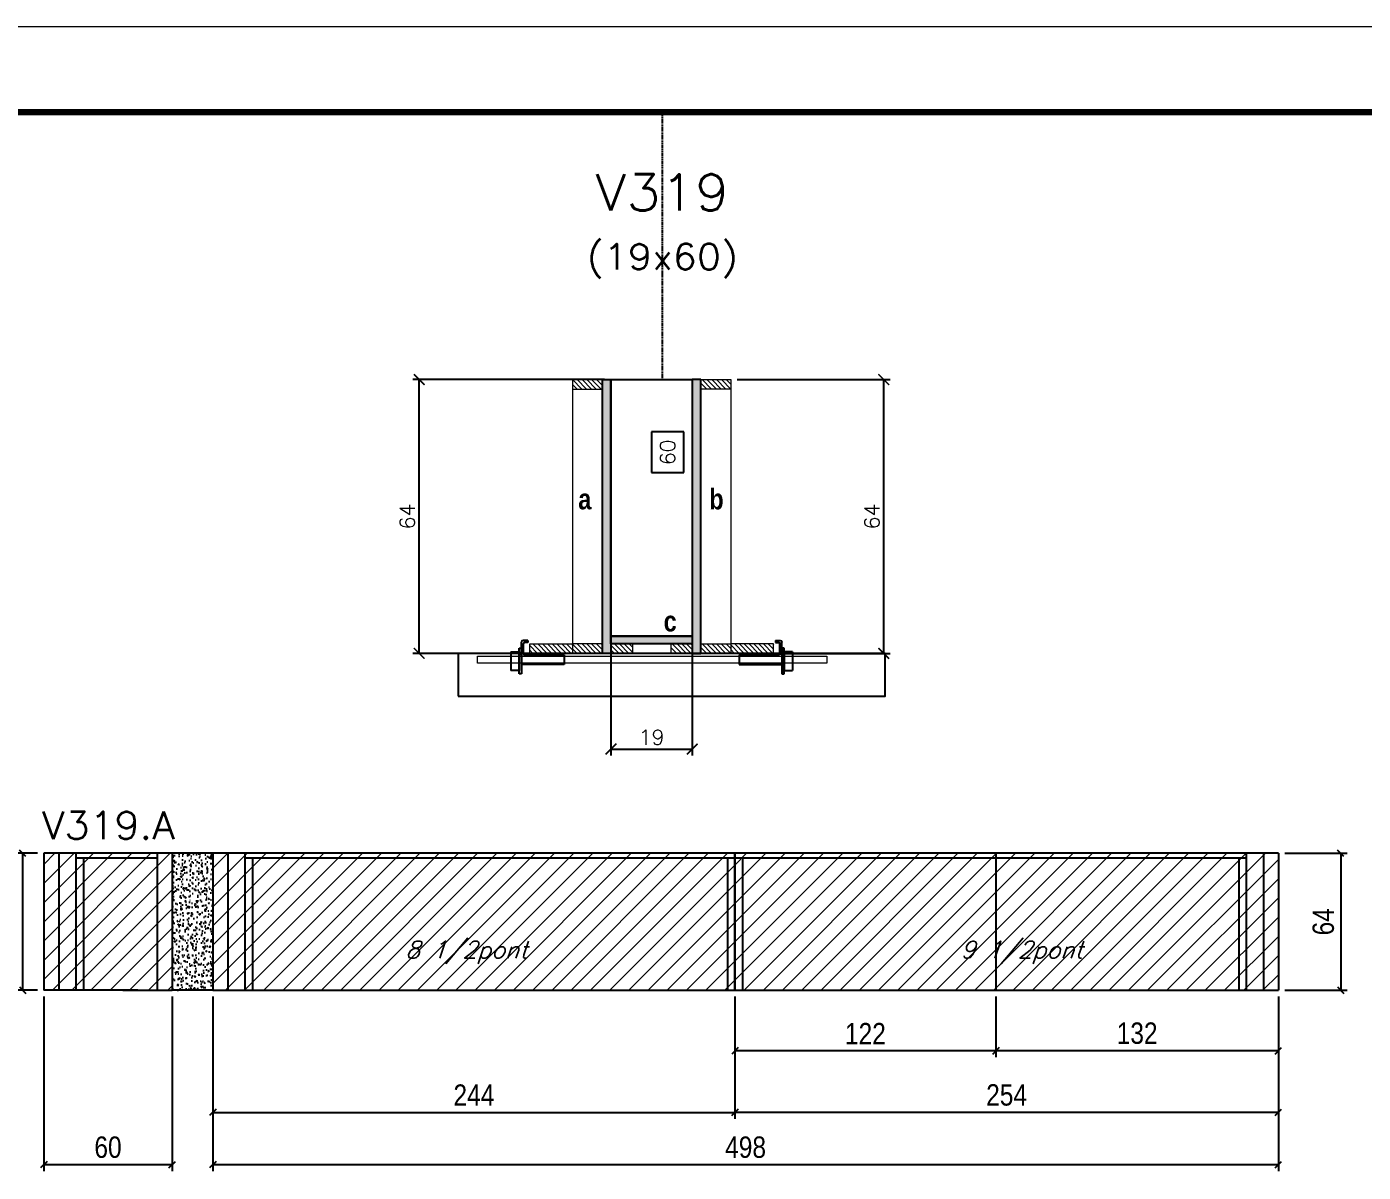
# Model space of a CAD drawing. Extents: x 137137 to 143418, y 10464 to 34486.
# Drawn here: x 142388 to 143013, y 24762 to 25297 of the extents above; entities that cross this region are included whole.
import ezdxf
from ezdxf.enums import TextEntityAlignment as Align

# ---------------------------------------------------------------- set-up
doc = ezdxf.new("R2010")
doc.units = 0
doc.linetypes.add('DASHED', pattern=[0.75, 0.5, -0.25])
doc.linetypes.add('HIDDEN', pattern=[0.375, 0.25, -0.125])
for name, color, linetype in [('barrote', 251, 'Continuous'), ('COTA', 241, 'Continuous'), ('Cota Seção (2x)', 4, 'Continuous'), ('detalhes', 4, 'Continuous'), ('Painéis', 200, 'Continuous'), ('presilha', 1, 'Continuous'), ('SARR_2.2x7', 40, 'Continuous'), ('SARR_3.5x7', 81, 'Continuous'), ('texto', 7, 'Continuous'), ('Texto de Titulo', 7, 'Continuous'), ('Texto Qtd Sarr', 242, 'Continuous')]:
    doc.layers.add(name, color=color, linetype=linetype)
for name, color, linetype, lineweight in [('CONCRETO', 251, 'Continuous', 25), ('Folhas', 255, 'Continuous', 9), ('Hachura', 251, 'Continuous', 9), ('Madeira', 126, 'Continuous', 18), ('SARRAFO DE PRESSAO', 251, 'DASHED', 9), ('SCO-___-LAJ', 2, 'Continuous', 0), ('Texto Seção', 7, 'Continuous', 15)]:
    doc.layers.add(name, color=color, linetype=linetype, lineweight=lineweight)
doc.styles.add('COTA TECNICA', font='techl___.ttf', dxfattribs={"height": 10})
doc.styles.add('REGUA-120', font='ROMANS.shx', dxfattribs={"height": 15})
doc.styles.add('Romans', font='romans.shx')
doc.styles.add('TECNICA', font='techb___.ttf', dxfattribs={"height": 10})
doc.dimstyles.new('Cota Seção (2x)', dxfattribs={"dimtxt": 7, "dimasz": 5, "dimexe": 3, "dimexo": 3, "dimgap": 2, "dimtad": 3, "dimdec": 1, "dimlfac": 0.5, "dimzin": 12, "dimdsep": 46, "dimtxsty": 'Romans', "dimblk": 'ARCHTICK', "dimcen": 0, "dimclrd": 4, "dimclre": 4, "dimclrt": 1, "dimadec": 1, "dimazin": 3, "dimtfac": 1, "dimtdec": 1, "dimtmove": 0, "dimatfit": 3, "dimldrblk": 'OBLIQUE', "dimfxl": 1, "dimtolj": 1, "dimtzin": 12, "dimarcsym": 0})
doc.dimstyles.new('Cota Seção interna', dxfattribs={"dimtxt": 7, "dimasz": 6, "dimexe": 0.18, "dimexo": 2, "dimgap": -4, "dimtad": 3, "dimdec": 1, "dimlfac": 0.5, "dimzin": 12, "dimdsep": 46, "dimtxsty": 'Romans', "dimblk": 'ARCHTICK', "dimcen": 0.09, "dimse1": 1, "dimse2": 1, "dimsd1": 1, "dimsd2": 1, "dimclrd": 180, "dimclre": 5, "dimclrt": 1, "dimadec": 0, "dimazin": 3, "dimtfac": 1, "dimtdec": 1, "dimtofl": 0, "dimtmove": 0, "dimatfit": 3, "dimldrblk": 'ARCHTICK', "dimfxl": 1, "dimtolj": 1, "dimtzin": 0, "dimarcsym": 0})
doc.dimstyles.new('PAINEL', dxfattribs={"dimtxt": 10, "dimasz": 3, "dimexe": 3, "dimexo": 3, "dimgap": 3, "dimtad": 1, "dimdec": 1, "dimzin": 12, "dimdsep": 46, "dimtxsty": 'COTA TECNICA', "dimblk1": 'OBLIQUE', "dimblk2": 'OBLIQUE', "dimsah": 1, "dimcen": 0.9, "dimclrd": 4, "dimclre": 4, "dimclrt": 240, "dimadec": 1, "dimazin": 3, "dimtfac": 1, "dimtdec": 1, "dimtmove": 0, "dimatfit": 3, "dimfxl": 1, "dimtolj": 1, "dimtzin": 12, "dimarcsym": 0})
pattern_1 = [(315, (165618.1515, 16774.5315), (1.12253202, 1.12253202), [])]
pattern_2 = [(315, (165618.1515, 16700.9315), (1.12253202, 1.12253202), [])]
pattern_3 = [(45, (4461.8464, -6891.4506), (-4.49012806, 4.49012806), [])]

# ---------------------------------------------------------------- blocks, each defined once
blk = doc.blocks.new('9999999999')
at = {"layer": 'Folhas'}
blk.add_lwpolyline([(98138.98, 34190.21), (99623.98, 34190.21), (99623.98, 35240.21), (98138.98, 35240.21)], close=True, dxfattribs=at)
at = {"layer": 'Folhas', "color": 30, "const_width": 3}
blk.add_lwpolyline([(98213.98, 34230.21), (99583.98, 34230.21), (99583.98, 35200.21), (98213.98, 35200.21)], close=True, dxfattribs=at)
blk = doc.blocks.new('_Oblique')
at = {"color": 0, "linetype": 'ByBlock', "lineweight": -2}
blk.add_line((-0.5, -0.5), (0.5, 0.5), dxfattribs=at)
blk = doc.blocks.new('*D1923')
at = {"layer": 'COTA', "color": 4, "linetype": 'ByBlock', "lineweight": -2, "transparency": 16777216}
for p, q in [((142976.44, 24910.68), (143005.59, 24910.68)), ((143002.59, 24910.68), (143002.59, 24846.68)), ((142976.44, 24846.68), (143005.59, 24846.68))]:
    blk.add_line(p, q, dxfattribs=at)
at = {"layer": 'Defpoints', "color": 0, "linetype": 'ByBlock', "transparency": 16777216}
for p in [(142973.44, 24910.68), (142973.44, 24846.68), (143002.59, 24846.68)]:
    blk.add_point(p, dxfattribs=at)
at = {"layer": 'COTA', "color": 4, "linetype": 'ByBlock', "lineweight": -2, "transparency": 16777216, "xscale": 3, "yscale": 3, "zscale": 3}
for p, rotation in [((143002.59, 24910.68), 90), ((143002.59, 24846.68), 270)]:
    blk.add_blockref('_Oblique', p, dxfattribs=dict(at, rotation=rotation))
at = {"layer": 'COTA', "color": 240, "linetype": 'ByBlock', "transparency": 16777216, "insert": (142994.49, 24878.68), "char_height": 10, "attachment_point": 5, "rotation": 90, "style": 'COTA TECNICA'}
blk.add_mtext('\\A1;64', dxfattribs=at)
blk = doc.blocks.new('*D1924')
at = {"layer": 'COTA', "color": 4, "linetype": 'ByBlock', "lineweight": -2, "transparency": 16777216}
for p, q in [((142393.44, 24910.68), (142383.51, 24910.68)), ((142386.51, 24910.68), (142386.51, 24846.68)), ((142393.44, 24846.68), (142383.51, 24846.68))]:
    blk.add_line(p, q, dxfattribs=at)
at = {"layer": 'Defpoints', "color": 0, "linetype": 'ByBlock', "transparency": 16777216}
for p in [(142396.44, 24910.68), (142386.51, 24846.68), (142396.44, 24846.68)]:
    blk.add_point(p, dxfattribs=at)
at = {"layer": 'COTA', "color": 4, "linetype": 'ByBlock', "lineweight": -2, "transparency": 16777216, "xscale": 3, "yscale": 3, "zscale": 3}
for p, rotation in [((142386.51, 24910.68), 90), ((142386.51, 24846.68), 270)]:
    blk.add_blockref('_Oblique', p, dxfattribs=dict(at, rotation=rotation))
at = {"layer": 'COTA', "color": 240, "linetype": 'ByBlock', "transparency": 16777216, "insert": (142378.4, 24878.68), "char_height": 10, "attachment_point": 5, "rotation": 90, "style": 'COTA TECNICA'}
blk.add_mtext('\\A1;64', dxfattribs=at)
blk = doc.blocks.new('*D1925')
at = {"layer": 'COTA', "color": 4, "linetype": 'ByBlock', "lineweight": -2, "transparency": 16777216}
for p, q in [((142396.44, 24843.68), (142396.44, 24762.11)), ((142456.44, 24843.68), (142456.44, 24762.11)), ((142396.44, 24765.11), (142456.44, 24765.11))]:
    blk.add_line(p, q, dxfattribs=at)
at = {"layer": 'Defpoints', "color": 0, "linetype": 'ByBlock', "transparency": 16777216}
for p in [(142396.44, 24846.68), (142456.44, 24846.68), (142456.44, 24765.11)]:
    blk.add_point(p, dxfattribs=at)
at = {"layer": 'COTA', "color": 4, "linetype": 'ByBlock', "lineweight": -2, "transparency": 16777216, "xscale": 3, "yscale": 3, "zscale": 3, "rotation": 180}
blk.add_blockref('_Oblique', (142396.44, 24765.11), dxfattribs=at)
at = {"layer": 'COTA', "color": 4, "linetype": 'ByBlock', "lineweight": -2, "transparency": 16777216, "xscale": 3, "yscale": 3, "zscale": 3}
blk.add_blockref('_Oblique', (142456.44, 24765.11), dxfattribs=at)
at = {"layer": 'COTA', "color": 240, "linetype": 'ByBlock', "transparency": 16777216, "insert": (142426.44, 24773.22), "char_height": 10, "attachment_point": 5, "style": 'COTA TECNICA'}
blk.add_mtext('\\A1;60', dxfattribs=at)
blk = doc.blocks.new('*D1926')
at = {"layer": 'COTA', "color": 4, "linetype": 'ByBlock', "lineweight": -2, "transparency": 16777216}
for p, q in [((142475.44, 24843.68), (142475.44, 24786.55)), ((142719.44, 24843.68), (142719.44, 24786.55)), ((142475.44, 24789.55), (142719.44, 24789.55))]:
    blk.add_line(p, q, dxfattribs=at)
at = {"layer": 'Defpoints', "color": 0, "linetype": 'ByBlock', "transparency": 16777216}
for p in [(142475.44, 24846.68), (142719.44, 24846.68), (142719.44, 24789.55)]:
    blk.add_point(p, dxfattribs=at)
at = {"layer": 'COTA', "color": 4, "linetype": 'ByBlock', "lineweight": -2, "transparency": 16777216, "xscale": 3, "yscale": 3, "zscale": 3, "rotation": 180}
blk.add_blockref('_Oblique', (142475.44, 24789.55), dxfattribs=at)
at = {"layer": 'COTA', "color": 4, "linetype": 'ByBlock', "lineweight": -2, "transparency": 16777216, "xscale": 3, "yscale": 3, "zscale": 3}
blk.add_blockref('_Oblique', (142719.44, 24789.55), dxfattribs=at)
at = {"layer": 'COTA', "color": 240, "linetype": 'ByBlock', "transparency": 16777216, "insert": (142597.44, 24797.62), "char_height": 10, "attachment_point": 5, "style": 'COTA TECNICA'}
blk.add_mtext('\\A1;244', dxfattribs=at)
blk = doc.blocks.new('*D1927')
at = {"layer": 'COTA', "color": 4, "linetype": 'ByBlock', "lineweight": -2, "transparency": 16777216}
for p, q in [((142719.44, 24843.68), (142719.44, 24786.55)), ((142973.44, 24843.68), (142973.44, 24786.55)), ((142973.44, 24789.55), (142719.44, 24789.55))]:
    blk.add_line(p, q, dxfattribs=at)
at = {"layer": 'Defpoints', "color": 0, "linetype": 'ByBlock', "transparency": 16777216}
for p in [(142719.44, 24846.68), (142973.44, 24846.68), (142719.44, 24789.55)]:
    blk.add_point(p, dxfattribs=at)
at = {"layer": 'COTA', "color": 4, "linetype": 'ByBlock', "lineweight": -2, "transparency": 16777216, "xscale": 3, "yscale": 3, "zscale": 3, "rotation": 180}
blk.add_blockref('_Oblique', (142719.44, 24789.55), dxfattribs=at)
at = {"layer": 'COTA', "color": 4, "linetype": 'ByBlock', "lineweight": -2, "transparency": 16777216, "xscale": 3, "yscale": 3, "zscale": 3}
blk.add_blockref('_Oblique', (142973.44, 24789.55), dxfattribs=at)
at = {"layer": 'COTA', "color": 240, "linetype": 'ByBlock', "transparency": 16777216, "insert": (142846.44, 24797.66), "char_height": 10, "attachment_point": 5, "style": 'COTA TECNICA'}
blk.add_mtext('\\A1;254', dxfattribs=at)
blk = doc.blocks.new('*D1928')
at = {"layer": 'COTA', "color": 4, "linetype": 'ByBlock', "lineweight": -2, "transparency": 16777216}
for p, q in [((142841.44, 24843.68), (142841.44, 24815.32)), ((142973.44, 24843.68), (142973.44, 24815.32)), ((142973.44, 24818.32), (142841.44, 24818.32))]:
    blk.add_line(p, q, dxfattribs=at)
at = {"layer": 'Defpoints', "color": 0, "linetype": 'ByBlock', "transparency": 16777216}
for p in [(142841.44, 24846.68), (142973.44, 24846.68), (142841.44, 24818.32)]:
    blk.add_point(p, dxfattribs=at)
at = {"layer": 'COTA', "color": 4, "linetype": 'ByBlock', "lineweight": -2, "transparency": 16777216, "xscale": 3, "yscale": 3, "zscale": 3, "rotation": 180}
blk.add_blockref('_Oblique', (142841.44, 24818.32), dxfattribs=at)
at = {"layer": 'COTA', "color": 4, "linetype": 'ByBlock', "lineweight": -2, "transparency": 16777216, "xscale": 3, "yscale": 3, "zscale": 3}
blk.add_blockref('_Oblique', (142973.44, 24818.32), dxfattribs=at)
at = {"layer": 'COTA', "color": 240, "linetype": 'ByBlock', "transparency": 16777216, "insert": (142907.44, 24826.53), "char_height": 10, "attachment_point": 5, "style": 'COTA TECNICA'}
blk.add_mtext('\\A1;132', dxfattribs=at)
blk = doc.blocks.new('*D1929')
at = {"layer": 'COTA', "color": 4, "linetype": 'ByBlock', "lineweight": -2, "transparency": 16777216}
for p, q in [((142719.44, 24843.68), (142719.44, 24815.32)), ((142841.44, 24843.68), (142841.44, 24815.32)), ((142841.44, 24818.32), (142719.44, 24818.32))]:
    blk.add_line(p, q, dxfattribs=at)
at = {"layer": 'Defpoints', "color": 0, "linetype": 'ByBlock', "transparency": 16777216}
for p in [(142719.44, 24846.68), (142841.44, 24846.68), (142719.44, 24818.32)]:
    blk.add_point(p, dxfattribs=at)
at = {"layer": 'COTA', "color": 4, "linetype": 'ByBlock', "lineweight": -2, "transparency": 16777216, "xscale": 3, "yscale": 3, "zscale": 3, "rotation": 180}
blk.add_blockref('_Oblique', (142719.44, 24818.32), dxfattribs=at)
at = {"layer": 'COTA', "color": 4, "linetype": 'ByBlock', "lineweight": -2, "transparency": 16777216, "xscale": 3, "yscale": 3, "zscale": 3}
blk.add_blockref('_Oblique', (142841.44, 24818.32), dxfattribs=at)
at = {"layer": 'COTA', "color": 240, "linetype": 'ByBlock', "transparency": 16777216, "insert": (142780.44, 24826.37), "char_height": 10, "attachment_point": 5, "style": 'COTA TECNICA'}
blk.add_mtext('\\A1;122', dxfattribs=at)
blk = doc.blocks.new('_ArchTick')
at = {"color": 0, "linetype": 'ByBlock', "const_width": 0.15}
blk.add_lwpolyline([(-0.5, -0.5), (0.5, 0.5)], dxfattribs=at)
blk = doc.blocks.new('*D1930')
at = {"layer": 'COTA', "color": 4, "lineweight": -2, "transparency": 16777216}
for p, q in [((142658.53, 25132.18), (142568.88, 25132.18)), ((142571.88, 25004.18), (142571.88, 25132.18)), ((142620.53, 25004.18), (142568.88, 25004.18))]:
    blk.add_line(p, q, dxfattribs=at)
at = {"layer": 'Defpoints', "color": 0, "transparency": 16777216}
for p in [(142571.88, 25132.18), (142661.53, 25132.18), (142623.53, 25004.18)]:
    blk.add_point(p, dxfattribs=at)
at = {"layer": 'COTA', "color": 4, "lineweight": -2, "transparency": 16777216, "xscale": 5, "yscale": 5, "zscale": 5}
for p, rotation in [((142571.88, 25132.18), 90), ((142571.88, 25004.18), 270)]:
    blk.add_blockref('_ArchTick', p, dxfattribs=dict(at, rotation=rotation))
at = {"layer": 'COTA', "color": 1, "transparency": 16777216, "insert": (142566.38, 25068.18), "char_height": 7, "attachment_point": 5, "rotation": 90, "style": 'Romans'}
blk.add_mtext('\\A1;64', dxfattribs=at)
blk = doc.blocks.new('*D1931')
at = {"layer": 'COTA', "color": 4, "lineweight": -2, "transparency": 16777216}
for p, q in [((142720.52, 25132.18), (142792.01, 25132.18)), ((142789.01, 25004.18), (142789.01, 25132.18)), ((142740.53, 25004.18), (142792.01, 25004.18))]:
    blk.add_line(p, q, dxfattribs=at)
at = {"layer": 'Defpoints', "color": 0, "transparency": 16777216}
for p in [(142717.52, 25132.18), (142789.01, 25132.18), (142737.53, 25004.18)]:
    blk.add_point(p, dxfattribs=at)
at = {"layer": 'COTA', "color": 4, "lineweight": -2, "transparency": 16777216, "xscale": 5, "yscale": 5, "zscale": 5}
for p, rotation in [((142789.01, 25132.18), 90), ((142789.01, 25004.18), 270)]:
    blk.add_blockref('_ArchTick', p, dxfattribs=dict(at, rotation=rotation))
at = {"layer": 'COTA', "color": 1, "transparency": 16777216, "insert": (142783.51, 25068.18), "char_height": 7, "attachment_point": 5, "rotation": 90, "style": 'Romans'}
blk.add_mtext('\\A1;64', dxfattribs=at)
blk = doc.blocks.new('*D1932')
at = {"layer": 'Cota Seção (2x)', "color": 180, "lineweight": -2, "transparency": 16777216}
for p, q in [((142695.53, 25107.68), (142680.53, 25107.68)), ((142680.53, 25107.68), (142680.53, 25088.68)), ((142695.53, 25088.68), (142695.53, 25107.68)), ((142680.53, 25088.68), (142695.53, 25088.68))]:
    blk.add_line(p, q, dxfattribs=at)
at = {"layer": 'Defpoints', "color": 0, "transparency": 16777216}
for p in [(142699.52, 25132.18), (142699.53, 25132.18), (142699.53, 25012.18)]:
    blk.add_point(p, dxfattribs=at)
at = {"layer": 'Cota Seção (2x)', "color": 1, "transparency": 16777216, "insert": (142688.03, 25098.18), "char_height": 7, "attachment_point": 5, "rotation": 90, "style": 'Romans'}
blk.add_mtext('\\A1;60', dxfattribs=at)
blk = doc.blocks.new('titulo1')
at = {"layer": 'Defpoints', "color": 252, "linetype": 'HIDDEN', "ltscale": 2}
blk.add_line((0, 0), (0, 125), dxfattribs=at)
at = {"layer": 'Defpoints', "style": 'Romans', "oblique": 15}
blk.add_attdef('FOLHA', text='', height=10, dxfattribs=at).set_placement((0, 15.58), align=Align.MIDDLE_CENTER)
at = {"layer": 'Texto Qtd Sarr', "color": 3, "style": 'Romans', "oblique": 15}
for tag, height, p in [('TITULO', 17, (0, 71.45)), ('SEÇÃO', 12, (0, 41.55))]:
    blk.add_attdef(tag, text='', height=height, dxfattribs=at).set_placement(p, align=Align.MIDDLE_CENTER)
blk = doc.blocks.new('PRESILHA METÁLICA 1')
at = {"layer": 'presilha'}
for p, q in [((7.5, 10.64), (7.5, 19.86)), ((12, 21), (8.64, 21)), ((9, 11.57), (9, 18.93)), ((12, 19.5), (9.57, 19.5)), ((12, 21), (12, 19.5)), ((0, 13), (6, 13)), ((0, 13), (0, 0)), ((6, 15.5), (7.5, 15.5)), ((6, -2.5), (6, 15.5)), ((6, 13), (6, 0)), ((7.5, 15.5), (7.5, -2.5)), ((37.5, 11), (9.57, 11)), ((37.5, 11), (37.5, 4.1)), ((6, 0), (0, 0)), ((37.5, 4.1), (7.5, 4.1)), ((7.5, -2.5), (6, -2.5))]:
    blk.add_line(p, q, dxfattribs=at)
for centre, radius, start, end in [((8.64, 19.86), 1.14, 90, 180), ((9.57, 18.93), 0.57, 90, 180), ((9.57, 11.57), 0.57, 180, 270)]:
    blk.add_arc(centre, radius, start, end, dxfattribs=at)
blk = doc.blocks.new('*D1933')
at = {"layer": 'COTA', "color": 4, "lineweight": -2, "transparency": 16777216}
for p, q in [((142661.53, 25005.58), (142661.53, 24956.45)), ((142699.53, 25005.58), (142699.53, 24956.45)), ((142661.53, 24959.45), (142699.53, 24959.45))]:
    blk.add_line(p, q, dxfattribs=at)
at = {"layer": 'Defpoints', "color": 0, "transparency": 16777216}
for p in [(142661.53, 25008.58), (142699.53, 25008.58), (142699.53, 24959.45)]:
    blk.add_point(p, dxfattribs=at)
at = {"layer": 'COTA', "color": 4, "lineweight": -2, "transparency": 16777216, "xscale": 5, "yscale": 5, "zscale": 5, "rotation": 180}
blk.add_blockref('_ArchTick', (142661.53, 24959.45), dxfattribs=at)
at = {"layer": 'COTA', "color": 4, "lineweight": -2, "transparency": 16777216, "xscale": 5, "yscale": 5, "zscale": 5}
blk.add_blockref('_ArchTick', (142699.53, 24959.45), dxfattribs=at)
at = {"layer": 'COTA', "color": 1, "transparency": 16777216, "insert": (142680.53, 24964.95), "char_height": 7, "attachment_point": 5, "style": 'Romans'}
blk.add_mtext('\\A1;19', dxfattribs=at)
blk = doc.blocks.new('*D1936')
at = {"layer": 'COTA', "color": 4, "lineweight": -2, "ltscale": 25, "transparency": 16777216}
for p, q in [((142475.44, 24843.68), (142475.44, 24762.11)), ((142973.44, 24843.68), (142973.44, 24762.11)), ((142475.44, 24765.11), (142973.44, 24765.11))]:
    blk.add_line(p, q, dxfattribs=at)
at = {"layer": 'Defpoints', "color": 0, "ltscale": 25, "transparency": 16777216}
for p in [(142475.44, 24846.68), (142973.44, 24846.68), (142973.44, 24765.11)]:
    blk.add_point(p, dxfattribs=at)
at = {"layer": 'COTA', "color": 4, "lineweight": -2, "ltscale": 25, "transparency": 16777216, "xscale": 3, "yscale": 3, "zscale": 3, "rotation": 180}
blk.add_blockref('_Oblique', (142475.44, 24765.11), dxfattribs=at)
at = {"layer": 'COTA', "color": 4, "lineweight": -2, "ltscale": 25, "transparency": 16777216, "xscale": 3, "yscale": 3, "zscale": 3}
blk.add_blockref('_Oblique', (142973.44, 24765.11), dxfattribs=at)
at = {"layer": 'COTA', "color": 240, "ltscale": 25, "transparency": 16777216, "insert": (142724.44, 24773.22), "char_height": 10, "attachment_point": 5, "style": 'COTA TECNICA'}
blk.add_mtext('\\A1;498', dxfattribs=at)

msp = doc.modelspace()

# ---------------------------------------------------------------- hatches: boundary and pattern name
at = {"layer": 'COTA', "linetype": 'ByBlock'}
h = msp.add_hatch(dxfattribs=at)
h.set_pattern_fill('AR-CONC', color=256, scale=0.03)
h.set_pattern_definition([(50, (8834.5903, -6442.2922), (5.46554007, -0.47817257), [0.5715, -6.2865]), (355, (8834.59, -6442.292), (-1.05730264, 5.73170536), [0.4572, -5.02921753]), (100.4514447, (8835.046, -6442.332), (4.40823741, 5.25353256), [0.48570026, -5.34270734]), (46.1842, (8834.59, -6440.768), (8.13237123, -1.26126984), [0.85725, -9.42975]), (96.6355576, (8835.268, -6440.873), (7.122124, 7.42278374), [0.7285507, -8.01406824]), (351.184151, (8834.59, -6440.768), (7.122124, 7.42278374), [0.685799, -7.54379196]), (21, (8835.3523, -6441.1492), (4.54843174, -3.06795595), [0.5715, -6.2865]), (326, (8835.352, -6441.149), (1.85406085, 5.52563898), [0.4572, -5.0292]), (71.451445, (8835.7313, -6441.405), (6.40249258, 2.45768307), [0.48570026, -5.34269813]), (37.5, (8834.5903, -6442.2922), (0.092658098, 2.536651166), [0, -4.96824, 0, -5.1054, 0, -5.04825]), (7.5, (8834.5903, -6442.2922), (2.004589875, 3.005417245), [0, -2.91084, 0, -4.85394, 0, -1.92405]), (327.5, (8832.891, -6442.2922), (4.067717855, -0.17186232), [0, -1.905, 0, -5.9436, 0, -7.8867]), (317.5, (8832.129, -6442.2922), (4.44387544, 0.76279473), [0, -2.4765, 0, -3.94716, 0, -5.6007])])
h.paths.add_polyline_path([(142475.44, 24910.68), (142456.44, 24910.68), (142456.44, 24846.68), (142475.44, 24846.68)])
at = {"layer": 'Hachura'}
h = msp.add_hatch(dxfattribs=at)
h.set_pattern_fill('ANSI31', color=256, scale=0.5, angle=270, style=0)
h.set_pattern_definition([(315, (165618.1515, 16824.5315), (1.12253202, 1.12253202), [])])
h.paths.add_polyline_path([(142657.53, 25127.78), (142657.53, 25132.18), (142643.53, 25132.18), (142643.53, 25127.78)])
h = msp.add_hatch(color=256, dxfattribs=at)
h.dxf.hatch_style = 1
h.paths.add_polyline_path([(142657.53, 25132.18), (142661.53, 25132.18), (142661.53, 25004.18), (142657.53, 25004.18)])
h = msp.add_hatch(color=256, dxfattribs=at)
h.dxf.hatch_style = 1
h.paths.add_polyline_path([(142703.52, 25132.18), (142699.52, 25132.18), (142699.53, 25004.18), (142703.53, 25004.18)])
h = msp.add_hatch(dxfattribs=at)
h.set_pattern_fill('ANSI31', color=256, scale=0.5, angle=270, style=0)
h.set_pattern_definition([(315, (165618.1611, 16824.5315), (1.12253202, 1.12253202), [])])
h.paths.add_polyline_path([(142703.52, 25127.78), (142703.52, 25132.18), (142717.52, 25132.18), (142717.52, 25127.78)])
h = msp.add_hatch(dxfattribs=at)
h.set_pattern_fill('ANSI31', color=256, scale=0.5, angle=270, style=0)
h.set_pattern_definition(pattern_1)
h.paths.add_polyline_path([(142623.53, 25004.18), (142623.53, 25008.58), (142643.53, 25008.58), (142643.53, 25004.18)])
h = msp.add_hatch(dxfattribs=at)
h.set_pattern_fill('ANSI31', color=256, scale=0.5, angle=270, style=0)
h.set_pattern_definition(pattern_2)
h.paths.add_polyline_path([(142657.53, 25004.18), (142657.53, 25008.58), (142643.53, 25008.58), (142643.53, 25004.18)])
h = msp.add_hatch(color=256, dxfattribs=at)
h.dxf.hatch_style = 1
h.paths.add_polyline_path([(142661.53, 25008.58), (142661.53, 25012.18), (142699.53, 25012.18), (142699.53, 25008.58)])
h = msp.add_hatch(dxfattribs=at)
h.set_pattern_fill('ANSI31', color=256, scale=0.5, angle=270, style=0)
h.set_pattern_definition(pattern_1)
h.paths.add_polyline_path([(142661.53, 25004.18), (142661.53, 25008.58), (142671.53, 25008.58), (142671.53, 25004.18)])
h = msp.add_hatch(dxfattribs=at)
h.set_pattern_fill('ANSI31', color=256, scale=0.5, angle=270, style=0)
h.set_pattern_definition(pattern_1)
h.paths.add_polyline_path([(142699.53, 25004.18), (142699.53, 25008.58), (142689.53, 25008.58), (142689.53, 25004.18)])
h = msp.add_hatch(dxfattribs=at)
h.set_pattern_fill('ANSI31', color=256, scale=0.5, angle=270, style=0)
h.set_pattern_definition(pattern_2)
h.paths.add_polyline_path([(142703.53, 25004.18), (142703.53, 25008.58), (142717.53, 25008.58), (142717.53, 25004.18)])
h = msp.add_hatch(dxfattribs=at)
h.set_pattern_fill('ANSI31', color=256, scale=0.5, angle=270, style=0)
h.set_pattern_definition(pattern_1)
h.paths.add_polyline_path([(142737.53, 25004.18), (142737.53, 25008.58), (142717.53, 25008.58), (142717.53, 25004.18)])
at = {"layer": 'Hachura', "linetype": 'ByBlock'}
h = msp.add_hatch(dxfattribs=at)
h.set_pattern_fill('ANSI31', color=256, scale=2)
h.set_pattern_definition(pattern_3)
h.paths.add_polyline_path([(142396.44, 24910.68), (142396.44, 24846.68), (142440.44, 24846.68), (142456.44, 24846.68), (142456.44, 24910.68)])
h = msp.add_hatch(dxfattribs=at)
h.set_pattern_fill('ANSI31', color=256, scale=2)
h.set_pattern_definition(pattern_3)
h.paths.add_polyline_path([(142719.44, 24910.68), (142475.44, 24910.68), (142475.44, 24846.68), (142620.44, 24846.68), (142719.44, 24846.68)])
h.paths.add_polyline_path([(142557.6, 24856.35), (142625.22, 24856.35), (142630.72, 24872.32), (142563.1, 24872.32)], flags=24)
h = msp.add_hatch(dxfattribs=at)
h.set_pattern_fill('ANSI31', color=256, scale=2)
h.set_pattern_definition(pattern_3)
h.paths.add_polyline_path([(142841.44, 24910.68), (142719.44, 24910.68), (142719.44, 24846.68), (142841.44, 24846.68)])
h = msp.add_hatch(dxfattribs=at)
h.set_pattern_fill('ANSI31', color=256, scale=2)
h.set_pattern_definition(pattern_3)
h.paths.add_polyline_path([(142973.44, 24910.68), (142841.44, 24910.68), (142841.44, 24846.68), (142973.44, 24846.68)])

# ---------------------------------------------------------------- linework, layer by layer
at = {"layer": 'barrote'}
msp.add_lwpolyline([(142590.08, 24984.18), (142789.66, 24984.18), (142789.66, 25004.18), (142590.08, 25004.18)], close=True, dxfattribs=at)
at = {"layer": 'CONCRETO'}
msp.add_lwpolyline([(142661.53, 25132.18), (142661.53, 25132.18), (142661.53, 25132.18), (142661.53, 25132.18), (142699.53, 25132.18), (142699.53, 25132.18), (142699.53, 25132.18), (142699.53, 25012.18), (142661.53, 25012.18), (142661.53, 25132.18)], close=True, dxfattribs=at)
at = {"layer": 'COTA', "linetype": 'ByBlock'}
for p, q in [((142475.44, 24910.68), (142456.44, 24910.68)), ((142475.44, 24846.68), (142456.44, 24846.68))]:
    msp.add_line(p, q, dxfattribs=at)
at = {"layer": 'Madeira'}
for points in [[(142657.53, 25127.78), (142657.53, 25132.18), (142643.53, 25132.18), (142643.53, 25127.78)], [(142657.53, 25132.18), (142643.53, 25132.18), (142643.53, 25004.18), (142657.53, 25004.18)], [(142703.52, 25127.78), (142703.52, 25132.18), (142717.52, 25132.18), (142717.52, 25127.78)], [(142703.52, 25132.18), (142717.52, 25132.18), (142717.53, 25004.18), (142703.53, 25004.18)], [(142623.53, 25004.18), (142623.53, 25008.58), (142643.53, 25008.58), (142643.53, 25004.18)], [(142657.53, 25004.18), (142657.53, 25008.58), (142643.53, 25008.58), (142643.53, 25004.18)], [(142661.53, 25004.18), (142661.53, 25008.58), (142671.53, 25008.58), (142671.53, 25004.18)], [(142699.53, 25004.18), (142699.53, 25008.58), (142689.53, 25008.58), (142689.53, 25004.18)], [(142703.53, 25004.18), (142703.53, 25008.58), (142717.53, 25008.58), (142717.53, 25004.18)], [(142737.53, 25004.18), (142737.53, 25008.58), (142717.53, 25008.58), (142717.53, 25004.18)]]:
    msp.add_lwpolyline(points, close=True, dxfattribs=at)
at = {"layer": 'Painéis', "linetype": 'ByBlock'}
for p, q in [((142396.44, 24910.68), (142396.44, 24846.68)), ((142456.44, 24910.68), (142396.44, 24910.68)), ((142456.44, 24910.68), (142456.44, 24846.68)), ((142973.44, 24910.68), (142475.44, 24910.68)), ((142475.44, 24910.68), (142475.44, 24846.68)), ((142719.44, 24846.68), (142719.44, 24910.68)), ((142719.44, 24910.68), (142719.44, 24846.68)), ((142841.44, 24910.68), (142841.44, 24846.68)), ((142973.44, 24910.68), (142973.44, 24846.68)), ((142464.86, 24888.68), (142464.71, 24888.68)), ((142440.44, 24846.68), (142396.44, 24846.68)), ((142440.44, 24846.68), (142456.44, 24846.68)), ((142440.44, 24846.68), (142440.44, 24846.68)), ((142475.44, 24846.68), (142973.44, 24846.68))]:
    msp.add_line(p, q, dxfattribs=at)
at = {"layer": 'Painéis'}
for points in [[(142657.53, 25132.18), (142661.53, 25132.18), (142661.53, 25004.18), (142657.53, 25004.18)], [(142703.52, 25132.18), (142699.52, 25132.18), (142699.53, 25004.18), (142703.53, 25004.18)], [(142661.53, 25008.58), (142661.53, 25012.18), (142699.53, 25012.18), (142699.53, 25008.58)]]:
    msp.add_lwpolyline(points, close=True, dxfattribs=at)
at = {"layer": 'SARR_2.2x7', "linetype": 'Continuous'}
for p, q in [((142403.44, 24910.68), (142403.44, 24846.68)), ((142449.44, 24908.48), (142411.44, 24908.48)), ((142449.44, 24910.68), (142449.44, 24846.68)), ((142482.44, 24910.68), (142482.44, 24846.68)), ((142719.44, 24908.48), (142490.44, 24908.48)), ((142958.44, 24908.48), (142719.44, 24908.48)), ((142966.44, 24910.68), (142966.44, 24846.68)), ((142433.44, 24846.68), (142440.44, 24846.68)), ((142433.44, 24846.68), (142433.44, 24846.68))]:
    msp.add_line(p, q, dxfattribs=at)
at = {"layer": 'SARR_3.5x7'}
for p, q in [((142411.44, 24910.68), (142411.44, 24846.68)), ((142414.94, 24908.48), (142414.94, 24846.68)), ((142490.44, 24910.68), (142490.44, 24846.68)), ((142493.94, 24908.48), (142493.94, 24846.68)), ((142715.94, 24908.48), (142715.94, 24846.68)), ((142722.94, 24908.48), (142722.94, 24846.68)), ((142954.94, 24908.48), (142954.94, 24846.68)), ((142958.44, 24910.68), (142958.44, 24846.68))]:
    msp.add_line(p, q, dxfattribs=at)
at = {"layer": 'SCO-___-LAJ', "color": 1}
msp.add_lwpolyline([(142599.08, 25002.84), (142762.34, 25002.84), (142762.34, 24999.64), (142599.08, 24999.64)], close=True, dxfattribs=at)

# ---------------------------------------------------------------- block references
at = {"layer": 'presilha', "yscale": 0.6666666666666666, "zscale": 0.6666666666666666}
for p, xscale in [((142614.66, 24996.21), 0.6666666666666666), ((142746.4, 24996.21), -0.6666666666666666)]:
    msp.add_blockref('PRESILHA METÁLICA 1', p, dxfattribs=dict(at, xscale=xscale))
at = {"layer": 'SARRAFO DE PRESSAO', "color": 6, "linetype": 'ByBlock'}
msp.add_blockref('9999999999', (43753.31, -9943.03), dxfattribs=at)
at = {"layer": 'Texto Seção'}
ref = msp.add_blockref('titulo1', (142685.53, 25132.18), dxfattribs=at)
ref.add_attrib('TITULO', 'V319', dxfattribs={"layer": 'Texto de Titulo', "color": 7, "height": 17, "style": 'Romans', "width": 1.1}).set_placement((142685.53, 25219.68), align=Align.MIDDLE_CENTER)
ref.add_attrib('SEÇÃO', '(19x60)', dxfattribs={"layer": 'Texto de Titulo', "color": 7, "height": 12, "style": 'Romans', "width": 1.1}).set_placement((142685.53, 25189.68), align=Align.MIDDLE_CENTER)

# ---------------------------------------------------------------- texts
at = {"layer": 'detalhes', "style": 'TECNICA'}
for s, p in [('b', (142707.46, 25071.5)), ('a', (142646.23, 25071.51)), ('c', (142686.13, 25014.41))]:
    msp.add_text(s, height=9.6, dxfattribs=at).set_placement(p)
at = {"layer": 'texto', "color": 2, "char_height": 8, "attachment_point": 5, "style": 'Romans'}
for s, insert in [('{\\Q19;\\C256;8 1/2pont}', (142593.97, 24864.33)), ('{\\Q19;\\C256;9 1/2pont}', (142853.49, 24864.33))]:
    msp.add_mtext(s, dxfattribs=dict(at, insert=insert))
at = {"layer": 'Texto Seção', "style": 'REGUA-120', "width": 1.05}
msp.add_text('V319.A', height=13, dxfattribs=at).set_placement((142395.57, 24917.3))

# ---------------------------------------------------------------- dimensions: what is measured, and where the dimension line sits
at = {"layer": 'COTA'}
for base, p1, p2, picture, middle in [((142571.88, 25132.18), (142623.53, 25004.18), (142661.53, 25132.18), '*D1930', (142566.38, 25068.18)), ((142789.01, 25132.18), (142737.53, 25004.18), (142717.52, 25132.18), '*D1931', (142783.51, 25068.18))]:
    dim = msp.add_linear_dim(base=base, p1=p1, p2=p2, angle=90, dimstyle='Cota Seção (2x)', dxfattribs=at)
    dim.commit()
    dim.dimension.update_dxf_attribs({"geometry": picture, "text_midpoint": middle})
dim = msp.add_linear_dim(base=(142699.53, 24959.45), p1=(142661.53, 25008.58), p2=(142699.53, 25008.58), dimstyle='Cota Seção (2x)', dxfattribs=at)
dim.commit()
dim.dimension.update_dxf_attribs({"geometry": '*D1933', "text_midpoint": (142680.53, 24964.95)})
at = {"layer": 'COTA', "linetype": 'ByBlock'}
for base, p1, p2, picture, middle in [((142386.51, 24846.68), (142396.44, 24910.68), (142396.44, 24846.68), '*D1924', (142378.4, 24878.68)), ((143002.59, 24846.68), (142973.44, 24910.68), (142973.44, 24846.68), '*D1923', (142994.49, 24878.68))]:
    dim = msp.add_linear_dim(base=base, p1=p1, p2=p2, angle=90, dimstyle='PAINEL', dxfattribs=at)
    dim.commit()
    dim.dimension.update_dxf_attribs({"geometry": picture, "text_midpoint": middle})
for base, p1, p2, picture, middle in [((142456.44, 24765.11), (142396.44, 24846.68), (142456.44, 24846.68), '*D1925', (142426.44, 24773.22)), ((142719.44, 24789.55), (142475.44, 24846.68), (142719.44, 24846.68), '*D1926', (142597.44, 24797.62)), ((142719.44, 24789.55), (142973.44, 24846.68), (142719.44, 24846.68), '*D1927', (142846.44, 24797.66)), ((142719.44, 24818.32), (142841.44, 24846.68), (142719.44, 24846.68), '*D1929', (142780.44, 24826.37)), ((142841.44, 24818.32), (142973.44, 24846.68), (142841.44, 24846.68), '*D1928', (142907.44, 24826.53))]:
    dim = msp.add_linear_dim(base=base, p1=p1, p2=p2, dimstyle='PAINEL', dxfattribs=at)
    dim.commit()
    dim.dimension.update_dxf_attribs({"geometry": picture, "text_midpoint": middle})
at = {"layer": 'COTA', "ltscale": 25}
dim = msp.add_linear_dim(base=(142973.44, 24765.11), p1=(142475.44, 24846.68), p2=(142973.44, 24846.68), dimstyle='PAINEL', dxfattribs=at)
dim.commit()
dim.dimension.update_dxf_attribs({"geometry": '*D1936', "text_midpoint": (142724.44, 24773.22)})
at = {"layer": 'Cota Seção (2x)'}
dim = msp.add_linear_dim(base=(142699.53, 25132.18), p1=(142699.53, 25012.18), p2=(142699.52, 25132.18), angle=90, dimstyle='Cota Seção interna', dxfattribs=at)
dim.commit()
dim.dimension.update_dxf_attribs({"geometry": '*D1932', "text_midpoint": (142699.53, 25098.18), "dimtype": 160})

doc.saveas('drawing.dxf')
